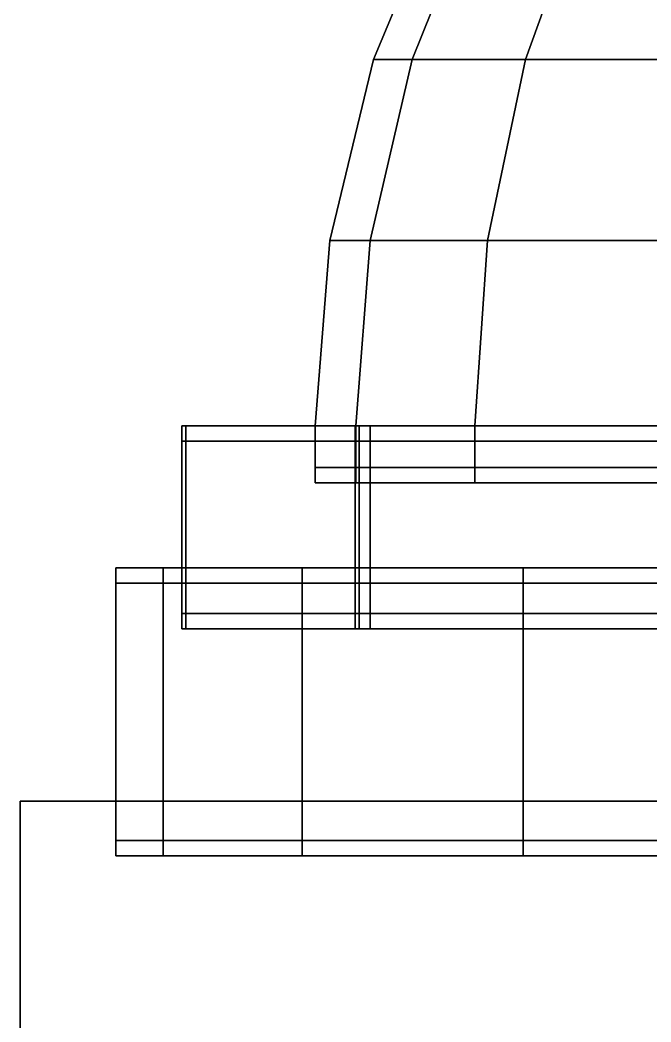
# Model space of a CAD drawing. Header units: metres. Extents: x -14.1 to 14.1, y -13.2 to 13.2.
# Drawn here: x -11.835 to -10.911, y 8.887 to 10.354 of the extents above; entities that cross this region are included whole.
import ezdxf

# ---------------------------------------------------------------- set-up
doc = ezdxf.new("R2010")
doc.units = ezdxf.units.M

msp = doc.modelspace()

# ---------------------------------------------------------------- linework, layer by layer
at = {"layer": 'tower', "color": 20}
for points in [[(-10.2033, 9.21043, 17.6661), (-10.2034, 9.21043, 16.0347), (-11.8348, 9.21043, 16.0347), (-11.8347, 9.21043, 17.6661)], [(-11.8347, 9.21043, 17.6661), (-11.8348, 9.21043, 16.0347), (-11.8348, 7.03413, 16.0347), (-11.8347, 7.03413, 17.6661)], [(-11.8348, 9.21043, 16.0347), (-11.8348, 9.21043, 14.9449), (-11.8348, 7.03413, 14.9449), (-11.8348, 7.03413, 16.0347)], [(-10.2034, 9.21043, 16.0347), (-10.2034, 9.21043, 14.9449), (-11.8348, 9.21043, 14.9449), (-11.8348, 9.21043, 16.0347)], [(-10.2034, 9.21043, 14.9449), (-10.2034, 9.21043, 13.3135), (-11.8348, 9.21043, 13.3135), (-11.8348, 9.21043, 14.9449)], [(-11.8348, 9.21043, 14.9449), (-11.8348, 9.21043, 13.3135), (-11.8348, 7.03413, 13.3135), (-11.8348, 7.03413, 14.9449)], [(-10.2034, 7.03413, 13.3135), (-11.8348, 7.03413, 13.3135), (-11.8348, 9.21043, 13.3135), (-10.2034, 9.21043, 13.3135)], [(-11.8347, 7.03413, 17.6661), (-10.2033, 7.03413, 17.6661), (-10.2033, 9.21043, 17.6661), (-11.8347, 9.21043, 17.6661)]]:
    msp.add_3dface(points, dxfattribs=at)
at = {"layer": 'towertop', "color": 32}
for points in [[(-11.3173, 10.296, 15.4898), (-11.2125, 10.5477, 15.4898), (-11.1596, 10.5477, 15.0876), (-11.2608, 10.296, 15.0605)], [(-11.2607, 10.296, 15.9192), (-11.1596, 10.5477, 15.892), (-11.2125, 10.5477, 15.4898), (-11.3173, 10.296, 15.4898)], [(-11.2608, 10.296, 15.0605), (-11.1596, 10.5477, 15.0876), (-11.0043, 10.5477, 14.7128), (-11.095, 10.296, 14.6604)], [(-11.095, 10.296, 16.3192), (-11.0043, 10.5477, 16.2668), (-11.1596, 10.5477, 15.892), (-11.2607, 10.296, 15.9192)], [(-11.095, 10.296, 14.6604), (-11.0043, 10.5477, 14.7128), (-10.7574, 10.5477, 14.3909), (-10.8314, 10.296, 14.3169)], [(-10.8314, 10.296, 16.6628), (-10.7573, 10.5477, 16.5887), (-11.0043, 10.5477, 16.2668), (-11.095, 10.296, 16.3192)], [(-11.3224, 10.0312, 15.9357), (-11.2607, 10.296, 15.9192), (-11.3173, 10.296, 15.4898), (-11.3812, 10.0312, 15.4898)], [(-11.3812, 10.0312, 15.4898), (-11.3173, 10.296, 15.4898), (-11.2608, 10.296, 15.0605), (-11.3225, 10.0312, 15.044)], [(-11.3225, 10.0312, 15.044), (-11.2608, 10.296, 15.0605), (-11.095, 10.296, 14.6604), (-11.1504, 10.0312, 14.6285)], [(-11.1503, 10.0312, 16.3512), (-11.095, 10.296, 16.3192), (-11.2607, 10.296, 15.9192), (-11.3224, 10.0312, 15.9357)], [(-11.1504, 10.0312, 14.6285), (-11.095, 10.296, 14.6604), (-10.8314, 10.296, 14.3169), (-10.8766, 10.0312, 14.2717)], [(-10.8766, 10.0312, 16.7079), (-10.8314, 10.296, 16.6628), (-11.095, 10.296, 16.3192), (-11.1503, 10.0312, 16.3512)], [(-11.4026, 9.75963, 15.4898), (-11.3812, 10.0312, 15.4898), (-11.3225, 10.0312, 15.044), (-11.3432, 9.75963, 15.0384)], [(-11.3432, 9.75963, 15.9412), (-11.3224, 10.0312, 15.9357), (-11.3812, 10.0312, 15.4898), (-11.4026, 9.75963, 15.4898)], [(-11.1689, 9.75963, 16.3619), (-11.1503, 10.0312, 16.3512), (-11.3224, 10.0312, 15.9357), (-11.3432, 9.75963, 15.9412)], [(-11.3432, 9.75963, 15.0384), (-11.3225, 10.0312, 15.044), (-11.1504, 10.0312, 14.6285), (-11.169, 9.75963, 14.6177)], [(-11.169, 9.75963, 14.6177), (-11.1504, 10.0312, 14.6285), (-10.8766, 10.0312, 14.2717), (-10.8918, 9.75963, 14.2565)], [(-10.8917, 9.75963, 16.7231), (-10.8766, 10.0312, 16.7079), (-11.1503, 10.0312, 16.3512), (-11.1689, 9.75963, 16.3619)], [(-11.5981, 9.75963, 15.4898), (-11.575, 9.75963, 15.4898), (-11.5923, 9.75963, 15.4682)], [(-11.5981, 9.75963, 15.4898), (-11.5923, 9.75963, 15.5114), (-11.575, 9.75963, 15.4898)], [(-11.5981, 9.75963, 15.4898), (-11.5981, 9.73727, 15.4898), (-11.5923, 9.73727, 15.5114), (-11.5923, 9.75963, 15.5114)], [(-11.5981, 9.75963, 15.4898), (-11.5923, 9.75963, 15.4682), (-11.5923, 9.73727, 15.4682), (-11.5981, 9.73727, 15.4898)], [(-11.3441, 9.73727, 14.5416), (-11.5923, 9.73727, 15.4682), (-11.5923, 9.75963, 15.4682), (-11.3441, 9.75963, 14.5416)], [(-11.3441, 9.75963, 14.5416), (-11.5923, 9.75963, 15.4682), (-11.575, 9.75963, 15.4898), (-11.3182, 9.75963, 14.5316)], [(-11.5923, 9.73727, 15.5114), (-11.344, 9.73727, 16.4381), (-11.344, 9.75963, 16.4381), (-11.5923, 9.75963, 15.5114)], [(-11.5923, 9.75963, 15.5114), (-11.344, 9.75963, 16.4381), (-11.3182, 9.75963, 16.4481), (-11.575, 9.75963, 15.4898)], [(-11.575, 9.75963, 15.4898), (-9.65847, 9.75963, 15.4898), (-11.3182, 9.75963, 14.5316)], [(-11.3182, 9.75963, 16.4481), (-9.65847, 9.75963, 15.4898), (-11.575, 9.75963, 15.4898)], [(-11.4026, 9.75963, 15.4898), (-11.4026, 9.6989, 15.4898), (-11.3432, 9.6989, 15.9412), (-11.3432, 9.75963, 15.9412)], [(-11.3432, 9.75963, 15.0384), (-11.3432, 9.6989, 15.0384), (-11.4026, 9.6989, 15.4898), (-11.4026, 9.75963, 15.4898)], [(-11.3383, 9.75963, 14.52), (-11.3383, 9.73727, 14.52), (-11.3441, 9.73727, 14.5416), (-11.3441, 9.75963, 14.5416)], [(-11.3383, 9.75963, 14.52), (-11.3441, 9.75963, 14.5416), (-11.3182, 9.75963, 14.5316)], [(-11.3382, 9.75963, 16.4597), (-11.344, 9.75963, 16.4381), (-11.344, 9.73727, 16.4381), (-11.3382, 9.73727, 16.4597)], [(-11.3382, 9.75963, 16.4597), (-11.3182, 9.75963, 16.4481), (-11.344, 9.75963, 16.4381)], [(-11.3432, 9.75963, 15.9412), (-11.3432, 9.6989, 15.9412), (-11.1689, 9.6989, 16.3619), (-11.1689, 9.75963, 16.3619)], [(-11.169, 9.75963, 14.6177), (-11.169, 9.6989, 14.6177), (-11.3432, 9.6989, 15.0384), (-11.3432, 9.75963, 15.0384)], [(-11.3383, 9.75963, 14.52), (-11.3225, 9.75963, 14.5042), (-11.3225, 9.73727, 14.5042), (-11.3383, 9.73727, 14.52)], [(-11.3383, 9.75963, 14.52), (-11.3182, 9.75963, 14.5316), (-11.3225, 9.75963, 14.5042)], [(-11.3382, 9.75963, 16.4597), (-11.3382, 9.73727, 16.4597), (-11.3224, 9.73727, 16.4755), (-11.3224, 9.75963, 16.4755)], [(-11.3382, 9.75963, 16.4597), (-11.3224, 9.75963, 16.4755), (-11.3182, 9.75963, 16.4481)], [(-10.6442, 9.75963, 13.8258), (-11.3225, 9.75963, 14.5042), (-11.3182, 9.75963, 14.5316), (-10.6168, 9.75963, 13.8301)], [(-10.6442, 9.73727, 13.8258), (-11.3225, 9.73727, 14.5042), (-11.3225, 9.75963, 14.5042), (-10.6442, 9.75963, 13.8258)], [(-11.3224, 9.73727, 16.4755), (-10.6441, 9.73727, 17.1538), (-10.6441, 9.75963, 17.1538), (-11.3224, 9.75963, 16.4755)], [(-11.3224, 9.75963, 16.4755), (-10.6441, 9.75963, 17.1538), (-10.6167, 9.75963, 17.1496), (-11.3182, 9.75963, 16.4481)], [(-11.3182, 9.75963, 14.5316), (-9.65847, 9.75963, 15.4898), (-10.6168, 9.75963, 13.8301)], [(-10.6167, 9.75963, 17.1496), (-9.65847, 9.75963, 15.4898), (-11.3182, 9.75963, 16.4481)], [(-10.8918, 9.75963, 14.2565), (-10.8918, 9.6989, 14.2565), (-11.169, 9.6989, 14.6177), (-11.169, 9.75963, 14.6177)], [(-11.1689, 9.75963, 16.3619), (-11.1689, 9.6989, 16.3619), (-10.8917, 9.6989, 16.7231), (-10.8917, 9.75963, 16.7231)], [(-11.5981, 9.73727, 15.4898), (-11.5981, 9.55212, 15.4898), (-11.5923, 9.55212, 15.5114), (-11.5923, 9.73727, 15.5114)], [(-11.5923, 9.73727, 15.4682), (-11.5923, 9.55212, 15.4682), (-11.5981, 9.55212, 15.4898), (-11.5981, 9.73727, 15.4898)], [(-11.5923, 9.55212, 15.4682), (-11.5923, 9.73727, 15.4682), (-11.3441, 9.73727, 14.5416), (-11.3441, 9.55212, 14.5416)], [(-11.344, 9.55212, 16.4381), (-11.344, 9.73727, 16.4381), (-11.5923, 9.73727, 15.5114), (-11.5923, 9.55212, 15.5114)], [(-11.3383, 9.73727, 14.52), (-11.3383, 9.55212, 14.52), (-11.3441, 9.55212, 14.5416), (-11.3441, 9.73727, 14.5416)], [(-11.344, 9.73727, 16.4381), (-11.344, 9.55212, 16.4381), (-11.3382, 9.55212, 16.4597), (-11.3382, 9.73727, 16.4597)], [(-11.3225, 9.73727, 14.5042), (-11.3225, 9.55212, 14.5042), (-11.3383, 9.55212, 14.52), (-11.3383, 9.73727, 14.52)], [(-11.3382, 9.73727, 16.4597), (-11.3382, 9.55212, 16.4597), (-11.3224, 9.55212, 16.4755), (-11.3224, 9.73727, 16.4755)], [(-11.3225, 9.55212, 14.5042), (-11.3225, 9.73727, 14.5042), (-10.6442, 9.73727, 13.8258), (-10.6442, 9.55212, 13.8258)], [(-10.6441, 9.55212, 17.1538), (-10.6441, 9.73727, 17.1538), (-11.3224, 9.73727, 16.4755), (-11.3224, 9.55212, 16.4755)], [(-11.3432, 9.6989, 15.9412), (-11.4026, 9.6989, 15.4898), (-11.4026, 9.67636, 15.4898), (-11.3432, 9.67636, 15.9412)], [(-11.4026, 9.6989, 15.4898), (-11.3432, 9.6989, 15.0384), (-11.3432, 9.67636, 15.0384), (-11.4026, 9.67636, 15.4898)], [(-11.1689, 9.6989, 16.3619), (-11.3432, 9.6989, 15.9412), (-11.3432, 9.67636, 15.9412), (-11.1689, 9.67636, 16.3619)], [(-11.3432, 9.6989, 15.0384), (-11.169, 9.6989, 14.6177), (-11.169, 9.67636, 14.6177), (-11.3432, 9.67636, 15.0384)], [(-11.169, 9.6989, 14.6177), (-10.8918, 9.6989, 14.2565), (-10.8918, 9.67636, 14.2565), (-11.169, 9.67636, 14.6177)], [(-10.8917, 9.6989, 16.7231), (-11.1689, 9.6989, 16.3619), (-11.1689, 9.67636, 16.3619), (-10.8917, 9.67636, 16.7231)], [(-11.4026, 9.67636, 15.4898), (-11.3432, 9.67636, 15.0384), (-11.3214, 9.67636, 15.0442), (-11.3801, 9.67636, 15.4898)], [(-11.3432, 9.67636, 15.9412), (-11.4026, 9.67636, 15.4898), (-11.3801, 9.67636, 15.4898), (-11.3214, 9.67636, 15.9354)], [(-11.3801, 9.67636, 15.4898), (-9.65847, 9.67636, 15.4898), (-11.3214, 9.67636, 15.9354)], [(-11.3214, 9.67636, 15.0442), (-9.65847, 9.67636, 15.4898), (-11.3801, 9.67636, 15.4898)], [(-11.1689, 9.67636, 16.3619), (-11.3432, 9.67636, 15.9412), (-11.3214, 9.67636, 15.9354), (-11.1494, 9.67636, 16.3506)], [(-11.3432, 9.67636, 15.0384), (-11.169, 9.67636, 14.6177), (-11.1494, 9.67636, 14.629), (-11.3214, 9.67636, 15.0442)], [(-11.3214, 9.67636, 15.9354), (-9.65847, 9.67636, 15.4898), (-11.1494, 9.67636, 16.3506)], [(-11.1494, 9.67636, 14.629), (-9.65847, 9.67636, 15.4898), (-11.3214, 9.67636, 15.0442)], [(-11.169, 9.67636, 14.6177), (-10.8918, 9.67636, 14.2565), (-10.8759, 9.67636, 14.2725), (-11.1494, 9.67636, 14.629)], [(-10.8917, 9.67636, 16.7231), (-11.1689, 9.67636, 16.3619), (-11.1494, 9.67636, 16.3506), (-10.8758, 9.67636, 16.7072)], [(-11.1494, 9.67636, 16.3506), (-9.65847, 9.67636, 15.4898), (-10.8758, 9.67636, 16.7072)], [(-10.8759, 9.67636, 14.2725), (-9.65847, 9.67636, 15.4898), (-11.1494, 9.67636, 14.629)], [(-11.6945, 9.55212, 15.4898), (-11.6251, 9.55212, 16.0168), (-11.6033, 9.55212, 16.011), (-11.672, 9.55212, 15.4898)], [(-11.6252, 9.55212, 14.9629), (-11.6945, 9.55212, 15.4898), (-11.672, 9.55212, 15.4898), (-11.6034, 9.55212, 14.9687)], [(-11.6252, 9.52958, 14.9629), (-11.6945, 9.52958, 15.4898), (-11.6945, 9.55212, 15.4898), (-11.6252, 9.55212, 14.9629)], [(-11.6945, 9.52958, 15.4898), (-11.6251, 9.52958, 16.0168), (-11.6251, 9.55212, 16.0168), (-11.6945, 9.55212, 15.4898)], [(-11.672, 9.55212, 15.4898), (-9.65847, 9.55212, 15.4898), (-11.6034, 9.55212, 14.9687)], [(-11.6033, 9.55212, 16.011), (-9.65847, 9.55212, 15.4898), (-11.672, 9.55212, 15.4898)], [(-11.4218, 9.52958, 14.4718), (-11.6252, 9.52958, 14.9629), (-11.6252, 9.55212, 14.9629), (-11.4218, 9.55212, 14.4718)], [(-11.4218, 9.55212, 14.4718), (-11.6252, 9.55212, 14.9629), (-11.6034, 9.55212, 14.9687), (-11.4022, 9.55212, 14.4831)], [(-11.6251, 9.52958, 16.0168), (-11.4217, 9.52958, 16.5079), (-11.4217, 9.55212, 16.5079), (-11.6251, 9.55212, 16.0168)], [(-11.6251, 9.55212, 16.0168), (-11.4217, 9.55212, 16.5079), (-11.4022, 9.55212, 16.4966), (-11.6033, 9.55212, 16.011)], [(-11.6034, 9.55212, 14.9687), (-9.65847, 9.55212, 15.4898), (-11.4022, 9.55212, 14.4831)], [(-11.4022, 9.55212, 16.4966), (-9.65847, 9.55212, 15.4898), (-11.6033, 9.55212, 16.011)], [(-11.5981, 9.55212, 15.4898), (-11.5981, 9.48521, 15.4898), (-11.5923, 9.48521, 15.5114), (-11.5923, 9.55212, 15.5114)], [(-11.5923, 9.55212, 15.4682), (-11.5923, 9.48521, 15.4682), (-11.5981, 9.48521, 15.4898), (-11.5981, 9.55212, 15.4898)], [(-11.3441, 9.55212, 14.5416), (-11.3441, 9.48521, 14.5416), (-11.5923, 9.48521, 15.4682), (-11.5923, 9.55212, 15.4682)], [(-11.5923, 9.55212, 15.5114), (-11.5923, 9.48521, 15.5114), (-11.344, 9.48521, 16.4381), (-11.344, 9.55212, 16.4381)], [(-11.0982, 9.55212, 14.0501), (-11.4218, 9.55212, 14.4718), (-11.4022, 9.55212, 14.4831), (-11.0823, 9.55212, 14.0661)], [(-11.0982, 9.52958, 14.0501), (-11.4218, 9.52958, 14.4718), (-11.4218, 9.55212, 14.4718), (-11.0982, 9.55212, 14.0501)], [(-11.4217, 9.55212, 16.5079), (-11.0981, 9.55212, 16.9295), (-11.0822, 9.55212, 16.9136), (-11.4022, 9.55212, 16.4966)], [(-11.4217, 9.52958, 16.5079), (-11.0981, 9.52958, 16.9295), (-11.0981, 9.55212, 16.9295), (-11.4217, 9.55212, 16.5079)], [(-11.4022, 9.55212, 14.4831), (-9.65847, 9.55212, 15.4898), (-11.0823, 9.55212, 14.0661)], [(-11.0822, 9.55212, 16.9136), (-9.65847, 9.55212, 15.4898), (-11.4022, 9.55212, 16.4966)], [(-11.3383, 9.55212, 14.52), (-11.3383, 9.48521, 14.52), (-11.3441, 9.48521, 14.5416), (-11.3441, 9.55212, 14.5416)], [(-11.344, 9.55212, 16.4381), (-11.344, 9.48521, 16.4381), (-11.3382, 9.48521, 16.4597), (-11.3382, 9.55212, 16.4597)], [(-11.3225, 9.55212, 14.5042), (-11.3225, 9.48521, 14.5042), (-11.3383, 9.48521, 14.52), (-11.3383, 9.55212, 14.52)], [(-11.3382, 9.55212, 16.4597), (-11.3382, 9.48521, 16.4597), (-11.3224, 9.48521, 16.4755), (-11.3224, 9.55212, 16.4755)], [(-10.6442, 9.55212, 13.8258), (-10.6442, 9.48521, 13.8258), (-11.3225, 9.48521, 14.5042), (-11.3225, 9.55212, 14.5042)], [(-11.3224, 9.55212, 16.4755), (-11.3224, 9.48521, 16.4755), (-10.6441, 9.48521, 17.1538), (-10.6441, 9.55212, 17.1538)], [(-10.6765, 9.52958, 13.7265), (-11.0982, 9.52958, 14.0501), (-11.0982, 9.55212, 14.0501), (-10.6765, 9.55212, 13.7265)], [(-10.6765, 9.55212, 13.7265), (-11.0982, 9.55212, 14.0501), (-11.0823, 9.55212, 14.0661), (-10.6653, 9.55212, 13.7461)], [(-11.0981, 9.52958, 16.9295), (-10.6764, 9.52958, 17.2531), (-10.6764, 9.55212, 17.2531), (-11.0981, 9.55212, 16.9295)], [(-11.0981, 9.55212, 16.9295), (-10.6764, 9.55212, 17.2531), (-10.6652, 9.55212, 17.2336), (-11.0822, 9.55212, 16.9136)], [(-11.0823, 9.55212, 14.0661), (-9.65847, 9.55212, 15.4898), (-10.6653, 9.55212, 13.7461)], [(-10.6652, 9.55212, 17.2336), (-9.65847, 9.55212, 15.4898), (-11.0822, 9.55212, 16.9136)], [(-11.6945, 9.21034, 15.4898), (-11.6945, 9.52958, 15.4898), (-11.6252, 9.52958, 14.9629), (-11.6252, 9.21034, 14.9629)], [(-11.6251, 9.21034, 16.0168), (-11.6251, 9.52958, 16.0168), (-11.6945, 9.52958, 15.4898), (-11.6945, 9.21034, 15.4898)], [(-11.6252, 9.21034, 14.9629), (-11.6252, 9.52958, 14.9629), (-11.4218, 9.52958, 14.4718), (-11.4218, 9.21034, 14.4718)], [(-11.4217, 9.21034, 16.5079), (-11.4217, 9.52958, 16.5079), (-11.6251, 9.52958, 16.0168), (-11.6251, 9.21034, 16.0168)], [(-11.4218, 9.21034, 14.4718), (-11.4218, 9.52958, 14.4718), (-11.0982, 9.52958, 14.0501), (-11.0982, 9.21034, 14.0501)], [(-11.0981, 9.21034, 16.9295), (-11.0981, 9.52958, 16.9295), (-11.4217, 9.52958, 16.5079), (-11.4217, 9.21034, 16.5079)], [(-11.0982, 9.21034, 14.0501), (-11.0982, 9.52958, 14.0501), (-10.6765, 9.52958, 13.7265), (-10.6765, 9.21034, 13.7265)], [(-10.6764, 9.21034, 17.2531), (-10.6764, 9.52958, 17.2531), (-11.0981, 9.52958, 16.9295), (-11.0981, 9.21034, 16.9295)], [(-11.5981, 9.46285, 15.4898), (-11.5923, 9.46285, 15.5114), (-11.5923, 9.48521, 15.5114), (-11.5981, 9.48521, 15.4898)], [(-11.5981, 9.46285, 15.4898), (-11.5981, 9.48521, 15.4898), (-11.5923, 9.48521, 15.4682), (-11.5923, 9.46285, 15.4682)], [(-11.5923, 9.48521, 15.4682), (-11.3441, 9.48521, 14.5416), (-11.3441, 9.46285, 14.5416), (-11.5923, 9.46285, 15.4682)], [(-11.344, 9.48521, 16.4381), (-11.5923, 9.48521, 15.5114), (-11.5923, 9.46285, 15.5114), (-11.344, 9.46285, 16.4381)], [(-11.3383, 9.46285, 14.52), (-11.3441, 9.46285, 14.5416), (-11.3441, 9.48521, 14.5416), (-11.3383, 9.48521, 14.52)], [(-11.3382, 9.46285, 16.4597), (-11.3382, 9.48521, 16.4597), (-11.344, 9.48521, 16.4381), (-11.344, 9.46285, 16.4381)], [(-11.3383, 9.46285, 14.52), (-11.3383, 9.48521, 14.52), (-11.3225, 9.48521, 14.5042), (-11.3225, 9.46285, 14.5042)], [(-11.3382, 9.46285, 16.4597), (-11.3224, 9.46285, 16.4755), (-11.3224, 9.48521, 16.4755), (-11.3382, 9.48521, 16.4597)], [(-11.3225, 9.48521, 14.5042), (-10.6442, 9.48521, 13.8258), (-10.6442, 9.46285, 13.8258), (-11.3225, 9.46285, 14.5042)], [(-10.6441, 9.48521, 17.1538), (-11.3224, 9.48521, 16.4755), (-11.3224, 9.46285, 16.4755), (-10.6441, 9.46285, 17.1538)], [(-11.5981, 9.46285, 15.4898), (-11.575, 9.46285, 15.4898), (-11.5923, 9.46285, 15.5114)], [(-11.5981, 9.46285, 15.4898), (-11.5923, 9.46285, 15.4682), (-11.575, 9.46285, 15.4898)], [(-11.5923, 9.46285, 15.4682), (-11.3441, 9.46285, 14.5416), (-11.3182, 9.46285, 14.5316), (-11.575, 9.46285, 15.4898)], [(-11.344, 9.46285, 16.4381), (-11.5923, 9.46285, 15.5114), (-11.575, 9.46285, 15.4898), (-11.3182, 9.46285, 16.4481)], [(-11.575, 9.46285, 15.4898), (-9.65847, 9.46285, 15.4898), (-11.3182, 9.46285, 16.4481)], [(-11.3182, 9.46285, 14.5316), (-9.65847, 9.46285, 15.4898), (-11.575, 9.46285, 15.4898)], [(-11.3383, 9.46285, 14.52), (-11.3182, 9.46285, 14.5316), (-11.3441, 9.46285, 14.5416)], [(-11.3382, 9.46285, 16.4597), (-11.344, 9.46285, 16.4381), (-11.3182, 9.46285, 16.4481)], [(-11.3383, 9.46285, 14.52), (-11.3225, 9.46285, 14.5042), (-11.3182, 9.46285, 14.5316)], [(-11.3382, 9.46285, 16.4597), (-11.3182, 9.46285, 16.4481), (-11.3224, 9.46285, 16.4755)], [(-11.3225, 9.46285, 14.5042), (-10.6442, 9.46285, 13.8258), (-10.6168, 9.46285, 13.8301), (-11.3182, 9.46285, 14.5316)], [(-10.6441, 9.46285, 17.1538), (-11.3224, 9.46285, 16.4755), (-11.3182, 9.46285, 16.4481), (-10.6167, 9.46285, 17.1496)], [(-11.3182, 9.46285, 16.4481), (-9.65847, 9.46285, 15.4898), (-10.6167, 9.46285, 17.1496)], [(-10.6168, 9.46285, 13.8301), (-9.65847, 9.46285, 15.4898), (-11.3182, 9.46285, 14.5316)], [(-11.6252, 9.21034, 14.9629), (-11.6252, 9.15296, 14.9629), (-11.6945, 9.15296, 15.4898), (-11.6945, 9.21034, 15.4898)], [(-11.6945, 9.21034, 15.4898), (-11.6945, 9.15296, 15.4898), (-11.6251, 9.15296, 16.0168), (-11.6251, 9.21034, 16.0168)], [(-11.4218, 9.21034, 14.4718), (-11.4218, 9.15296, 14.4718), (-11.6252, 9.15296, 14.9629), (-11.6252, 9.21034, 14.9629)], [(-11.6251, 9.21034, 16.0168), (-11.6251, 9.15296, 16.0168), (-11.4217, 9.15296, 16.5079), (-11.4217, 9.21034, 16.5079)], [(-11.0982, 9.21034, 14.0501), (-11.0982, 9.15296, 14.0501), (-11.4218, 9.15296, 14.4718), (-11.4218, 9.21034, 14.4718)], [(-11.4217, 9.21034, 16.5079), (-11.4217, 9.15296, 16.5079), (-11.0981, 9.15296, 16.9295), (-11.0981, 9.21034, 16.9295)], [(-10.6765, 9.21034, 13.7265), (-10.6765, 9.15296, 13.7265), (-11.0982, 9.15296, 14.0501), (-11.0982, 9.21034, 14.0501)], [(-11.0981, 9.21034, 16.9295), (-11.0981, 9.15296, 16.9295), (-10.6764, 9.15296, 17.2531), (-10.6764, 9.21034, 17.2531)], [(-11.6945, 9.15296, 15.4898), (-11.6252, 9.15296, 14.9629), (-11.6252, 9.13042, 14.9629), (-11.6945, 9.13042, 15.4898)], [(-11.6251, 9.15296, 16.0168), (-11.6945, 9.15296, 15.4898), (-11.6945, 9.13042, 15.4898), (-11.6251, 9.13042, 16.0168)], [(-11.6252, 9.15296, 14.9629), (-11.4218, 9.15296, 14.4718), (-11.4218, 9.13042, 14.4718), (-11.6252, 9.13042, 14.9629)], [(-11.4217, 9.15296, 16.5079), (-11.6251, 9.15296, 16.0168), (-11.6251, 9.13042, 16.0168), (-11.4217, 9.13042, 16.5079)], [(-11.4218, 9.15296, 14.4718), (-11.0982, 9.15296, 14.0501), (-11.0982, 9.13042, 14.0501), (-11.4218, 9.13042, 14.4718)], [(-11.0981, 9.15296, 16.9295), (-11.4217, 9.15296, 16.5079), (-11.4217, 9.13042, 16.5079), (-11.0981, 9.13042, 16.9295)], [(-11.0982, 9.15296, 14.0501), (-10.6765, 9.15296, 13.7265), (-10.6765, 9.13042, 13.7265), (-11.0982, 9.13042, 14.0501)], [(-10.6764, 9.15296, 17.2531), (-11.0981, 9.15296, 16.9295), (-11.0981, 9.13042, 16.9295), (-10.6764, 9.13042, 17.2531)], [(-11.6251, 9.13042, 16.0168), (-11.6945, 9.13042, 15.4898), (-11.672, 9.13042, 15.4898), (-11.6033, 9.13042, 16.011)], [(-11.6945, 9.13042, 15.4898), (-11.6252, 9.13042, 14.9629), (-11.6034, 9.13042, 14.9687), (-11.672, 9.13042, 15.4898)], [(-11.672, 9.13042, 15.4898), (-9.65847, 9.13042, 15.4898), (-11.6033, 9.13042, 16.011)], [(-11.6034, 9.13042, 14.9687), (-9.65847, 9.13042, 15.4898), (-11.672, 9.13042, 15.4898)], [(-11.6252, 9.13042, 14.9629), (-11.4218, 9.13042, 14.4718), (-11.4022, 9.13042, 14.4831), (-11.6034, 9.13042, 14.9687)], [(-11.4217, 9.13042, 16.5079), (-11.6251, 9.13042, 16.0168), (-11.6033, 9.13042, 16.011), (-11.4022, 9.13042, 16.4966)], [(-11.4022, 9.13042, 14.4831), (-9.65847, 9.13042, 15.4898), (-11.6034, 9.13042, 14.9687)], [(-11.6033, 9.13042, 16.011), (-9.65847, 9.13042, 15.4898), (-11.4022, 9.13042, 16.4966)], [(-11.4218, 9.13042, 14.4718), (-11.0982, 9.13042, 14.0501), (-11.0823, 9.13042, 14.0661), (-11.4022, 9.13042, 14.4831)], [(-11.0981, 9.13042, 16.9295), (-11.4217, 9.13042, 16.5079), (-11.4022, 9.13042, 16.4966), (-11.0822, 9.13042, 16.9136)], [(-11.4022, 9.13042, 16.4966), (-9.65847, 9.13042, 15.4898), (-11.0822, 9.13042, 16.9136)], [(-11.0823, 9.13042, 14.0661), (-9.65847, 9.13042, 15.4898), (-11.4022, 9.13042, 14.4831)], [(-11.0982, 9.13042, 14.0501), (-10.6765, 9.13042, 13.7265), (-10.6653, 9.13042, 13.7461), (-11.0823, 9.13042, 14.0661)], [(-10.6764, 9.13042, 17.2531), (-11.0981, 9.13042, 16.9295), (-11.0822, 9.13042, 16.9136), (-10.6652, 9.13042, 17.2336)], [(-10.6653, 9.13042, 13.7461), (-9.65847, 9.13042, 15.4898), (-11.0823, 9.13042, 14.0661)], [(-11.0822, 9.13042, 16.9136), (-9.65847, 9.13042, 15.4898), (-10.6652, 9.13042, 17.2336)]]:
    msp.add_3dface(points, dxfattribs=at)

doc.saveas('drawing.dxf')
